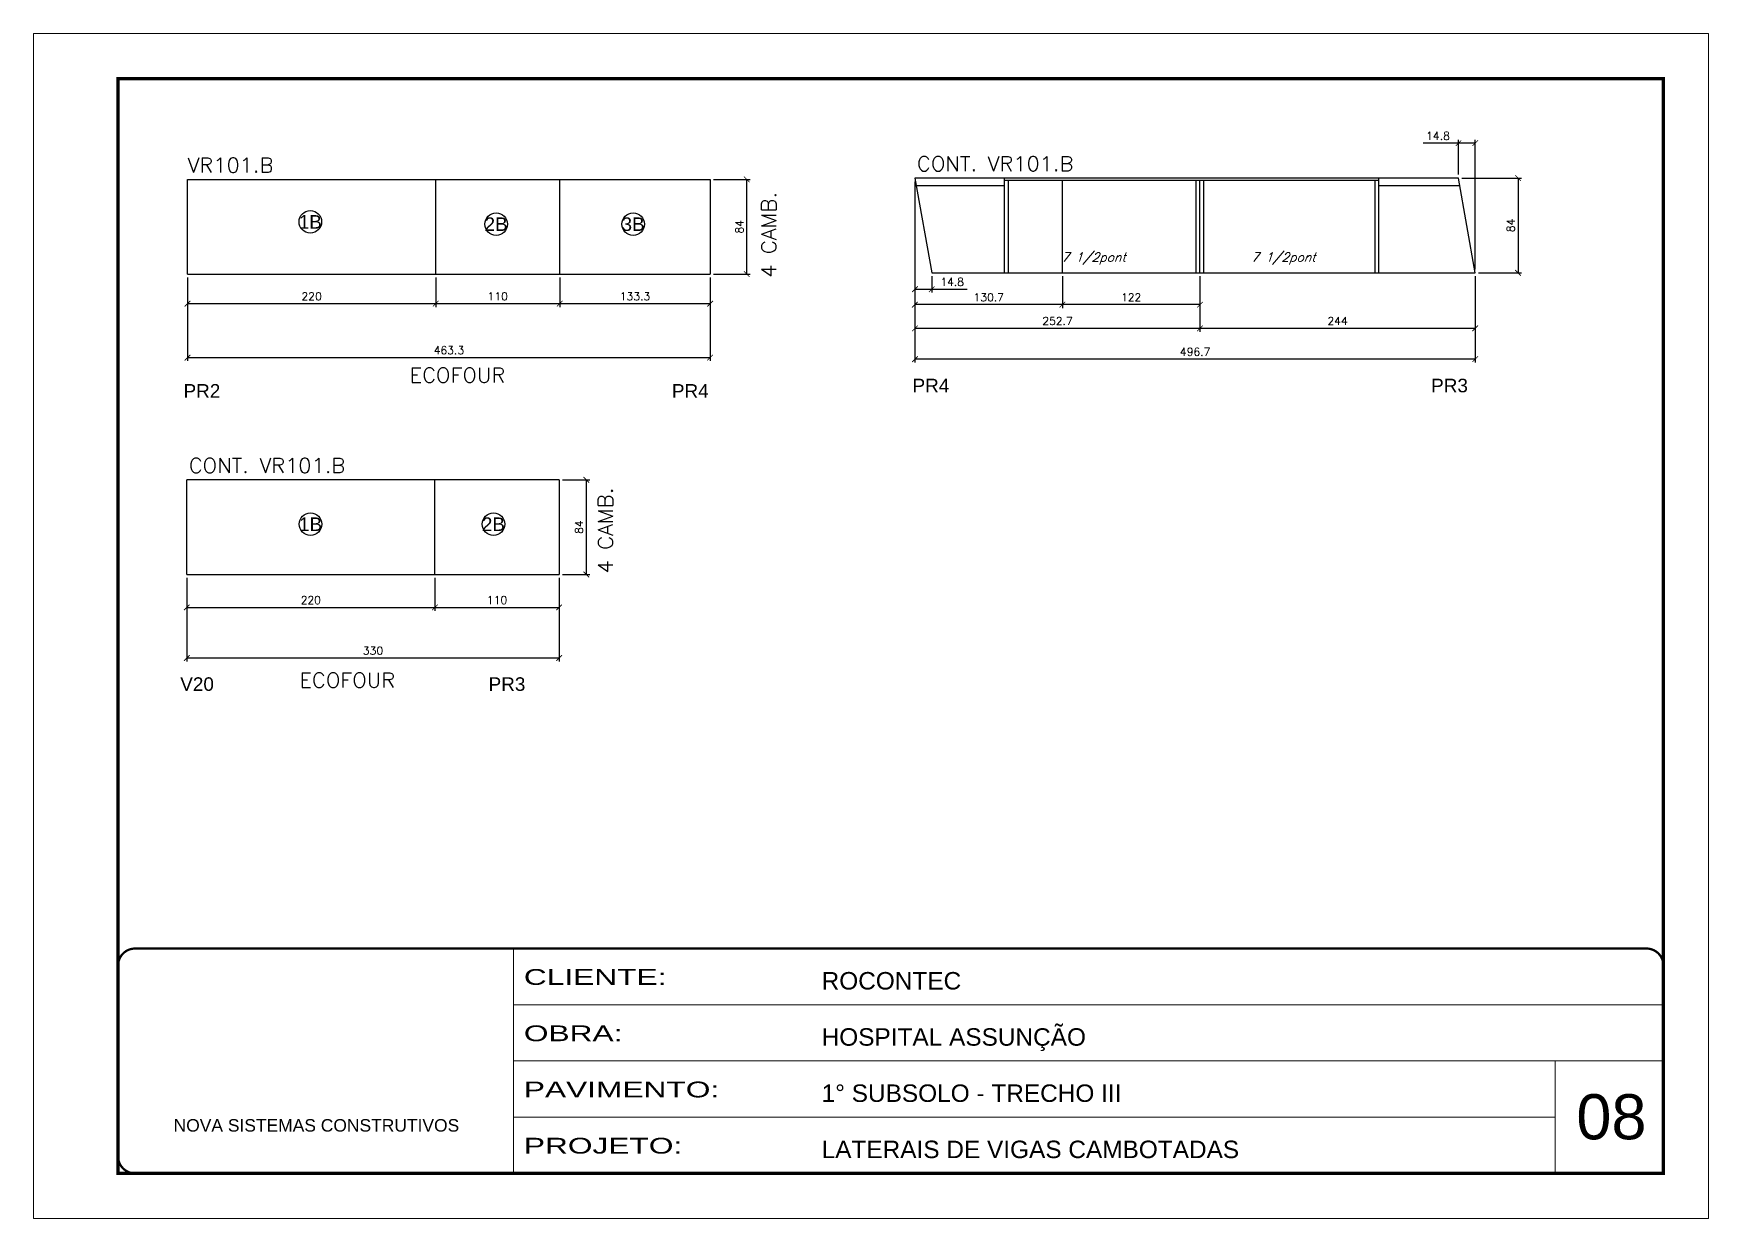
# Model space of a CAD drawing. Extents: x 2582 to 11841, y -26396 to 2611.
# Drawn here: x 7350 to 8835, y 21 to 1071 of the extents above; entities that cross this region are included whole.
import ezdxf
from ezdxf.enums import TextEntityAlignment as Align

# ---------------------------------------------------------------- set-up
doc = ezdxf.new("R2010")
doc.units = 0
doc.linetypes.add('CONTINUO', pattern=[0])
doc.linetypes.add('DASHED', pattern=[0.75, 0.5, -0.25])
for name, color, linetype in [('5', 5, 'Continuous'), ('COTA', 241, 'Continuous'), ('Painéis', 200, 'Continuous'), ('Romaneio', 10, 'Continuous'), ('SARR_2.2x7', 40, 'Continuous'), ('SARR_3.5x7', 81, 'Continuous'), ('texto', 7, 'Continuous')]:
    doc.layers.add(name, color=color, linetype=linetype)
for name, color, linetype, lineweight in [('CARIMBO', 255, 'Continuous', 9), ('Folhas', 255, 'Continuous', 9), ('SARRAFO DE PRESSAO', 251, 'DASHED', 9), ('Texto Seção', 7, 'Continuous', 15)]:
    doc.layers.add(name, color=color, linetype=linetype, lineweight=lineweight)
doc.styles.add('ARIAL', font='arial.ttf')
doc.styles.add('REGUA-120', font='ROMANS.shx', dxfattribs={"height": 15})
doc.styles.add('Romans', font='romans.shx')
doc.styles.get("Standard").update_dxf_attribs({"font": 'arial.ttf'})
doc.styles.add('Tecnologia', font='')
doc.styles.get('Tecnologia').set_extended_font_data('Forgotten Futurist')
doc.dimstyles.new('Cota Paínel', dxfattribs={"dimtxt": 7, "dimasz": 5, "dimexe": 3, "dimexo": 3, "dimgap": 3, "dimtad": 1, "dimdec": 1, "dimzin": 12, "dimdsep": 46, "dimtxsty": 'Romans', "dimblk": 'ARCHTICK', "dimcen": 0, "dimclrd": 4, "dimclre": 4, "dimclrt": 1, "dimadec": 1, "dimazin": 3, "dimtfac": 1, "dimtdec": 1, "dimtmove": 0, "dimatfit": 3, "dimldrblk": 'OBLIQUE', "dimfxl": 1, "dimtolj": 1, "dimtzin": 12, "dimarcsym": 0})

# ---------------------------------------------------------------- blocks, each defined once
blk = doc.blocks.new('9999999999')
at = {"color": 30, "linetype": 'CONTINUO'}
for p, q in [((98564.6, 34230.2), (98564.6, 34429.4)), ((98564.6, 34379.6), (99584, 34379.6)), ((98564.6, 34329.8), (99488, 34329.8)), ((99584, 34329.8), (99488, 34329.8)), ((99488, 34329.8), (99488, 34230.2)), ((98564.6, 34280), (99488, 34280))]:
    blk.add_line(p, q, dxfattribs=at)
at = {"color": 30, "linetype": 'CONTINUO', "const_width": 2}
blk.add_lwpolyline([(99584, 34230.2), (99584, 34414.4, 0.414214), (99569, 34429.4), (98229, 34429.4, 0.414214), (98214, 34414.4), (98214, 34245.2, 0.414214), (98229, 34230.2), (99584, 34230.2)], format="xyb", dxfattribs=at)
at = {"layer": 'Folhas'}
blk.add_lwpolyline([(98139, 34190.2), (99624, 34190.2), (99624, 35240.2), (98139, 35240.2)], close=True, dxfattribs=at)
at = {"layer": 'Folhas', "color": 30, "const_width": 3}
blk.add_lwpolyline([(98214, 34230.2), (99584, 34230.2), (99584, 35200.2), (98214, 35200.2)], close=True, dxfattribs=at)
at = {"color": 7, "linetype": 'Continuous', "ltscale": 5, "style": 'ARIAL'}
for s, height, p in [('ROCONTEC', 15.48, (98837.7, 34393.1)), ('HOSPITAL ASSUNÇÃO', 15.483, (98837.7, 34343.3)), ('1° SUBSOLO - TRECHO III', 15.483, (98837.7, 34293.5)), ('NOVA SISTEMAS CONSTRUTIVOS', 11.059, (98263.2, 34267.2)), ('LATERAIS DE VIGAS CAMBOTADAS', 15.483, (98837.7, 34243.7))]:
    blk.add_text(s, height=height, dxfattribs=at).set_placement(p)
at = {"layer": 'Folhas', "color": 7, "style": 'Tecnologia', "width": 1.5}
for s, p in [('CLIENTE:', (98573.7, 34397.2)), ('OBRA:', (98573.7, 34347.3)), ('PAVIMENTO:', (98573.7, 34297.5)), ('PROJETO:', (98573.7, 34247.7))]:
    blk.add_text(s, height=14, dxfattribs=at).set_placement(p)
blk = doc.blocks.new('_ArchTick')
at = {"color": 0, "linetype": 'ByBlock', "const_width": 0.15}
blk.add_lwpolyline([(-0.5, -0.5), (0.5, 0.5)], dxfattribs=at)
blk = doc.blocks.new('*D153')
at = {"layer": 'COTA', "color": 4, "linetype": 'ByBlock', "lineweight": -2, "transparency": 16777216}
for p, q in [((7486.7, 855), (7486.7, 781.1)), ((7950, 855), (7950, 781.1)), ((7486.7, 784.1), (7950, 784.1))]:
    blk.add_line(p, q, dxfattribs=at)
at = {"layer": 'Defpoints', "color": 0, "linetype": 'ByBlock', "transparency": 16777216}
for p in [(7486.7, 858), (7950, 858), (7950, 784.1)]:
    blk.add_point(p, dxfattribs=at)
at = {"layer": 'COTA', "color": 4, "linetype": 'ByBlock', "lineweight": -2, "transparency": 16777216, "xscale": 5, "yscale": 5, "zscale": 5, "rotation": 180}
blk.add_blockref('_ArchTick', (7486.7, 784.1), dxfattribs=at)
at = {"layer": 'COTA', "color": 4, "linetype": 'ByBlock', "lineweight": -2, "transparency": 16777216, "xscale": 5, "yscale": 5, "zscale": 5}
blk.add_blockref('_ArchTick', (7950, 784.1), dxfattribs=at)
at = {"layer": 'COTA', "color": 1, "linetype": 'ByBlock', "transparency": 16777216, "insert": (7718.4, 790.6), "char_height": 7, "attachment_point": 5, "style": 'Romans'}
blk.add_mtext('\\A1;463.3', dxfattribs=at)
blk = doc.blocks.new('_Oblique')
at = {"color": 0, "linetype": 'ByBlock', "lineweight": -2}
blk.add_line((-0.5, -0.5), (0.5, 0.5), dxfattribs=at)
blk = doc.blocks.new('*D154')
at = {"layer": 'COTA', "color": 4, "linetype": 'ByBlock', "lineweight": -2, "transparency": 16777216}
for p, q in [((7486.7, 855), (7486.7, 828.9)), ((7706.7, 855), (7706.7, 828.9)), ((7486.7, 831.9), (7706.7, 831.9))]:
    blk.add_line(p, q, dxfattribs=at)
at = {"layer": 'Defpoints', "color": 0, "linetype": 'ByBlock', "transparency": 16777216}
for p in [(7486.7, 858), (7706.7, 858), (7706.7, 831.9)]:
    blk.add_point(p, dxfattribs=at)
at = {"layer": 'COTA', "color": 4, "linetype": 'ByBlock', "lineweight": -2, "transparency": 16777216, "xscale": 5, "yscale": 5, "zscale": 5, "rotation": 180}
blk.add_blockref('_ArchTick', (7486.7, 831.9), dxfattribs=at)
at = {"layer": 'COTA', "color": 4, "linetype": 'ByBlock', "lineweight": -2, "transparency": 16777216, "xscale": 5, "yscale": 5, "zscale": 5}
blk.add_blockref('_ArchTick', (7706.7, 831.9), dxfattribs=at)
at = {"layer": 'COTA', "color": 1, "linetype": 'ByBlock', "transparency": 16777216, "insert": (7596.7, 838.4), "char_height": 7, "attachment_point": 5, "style": 'Romans'}
blk.add_mtext('\\A1;220', dxfattribs=at)
blk = doc.blocks.new('*D155')
at = {"layer": 'COTA', "color": 4, "linetype": 'ByBlock', "lineweight": -2, "transparency": 16777216}
for p, q in [((7706.7, 855), (7706.7, 828.9)), ((7816.7, 855), (7816.7, 828.9)), ((7706.7, 831.9), (7816.7, 831.9))]:
    blk.add_line(p, q, dxfattribs=at)
at = {"layer": 'Defpoints', "color": 0, "linetype": 'ByBlock', "transparency": 16777216}
for p in [(7706.7, 858), (7816.7, 858), (7816.7, 831.9)]:
    blk.add_point(p, dxfattribs=at)
at = {"layer": 'COTA', "color": 4, "linetype": 'ByBlock', "lineweight": -2, "transparency": 16777216, "xscale": 5, "yscale": 5, "zscale": 5, "rotation": 180}
blk.add_blockref('_ArchTick', (7706.7, 831.9), dxfattribs=at)
at = {"layer": 'COTA', "color": 4, "linetype": 'ByBlock', "lineweight": -2, "transparency": 16777216, "xscale": 5, "yscale": 5, "zscale": 5}
blk.add_blockref('_ArchTick', (7816.7, 831.9), dxfattribs=at)
at = {"layer": 'COTA', "color": 1, "linetype": 'ByBlock', "transparency": 16777216, "insert": (7761.7, 838.4), "char_height": 7, "attachment_point": 5, "style": 'Romans'}
blk.add_mtext('\\A1;110', dxfattribs=at)
blk = doc.blocks.new('*D156')
at = {"layer": 'COTA', "color": 4, "linetype": 'ByBlock', "lineweight": -2, "transparency": 16777216}
for p, q in [((7816.7, 855), (7816.7, 828.9)), ((7950, 855), (7950, 828.9)), ((7816.7, 831.9), (7950, 831.9))]:
    blk.add_line(p, q, dxfattribs=at)
at = {"layer": 'Defpoints', "color": 0, "linetype": 'ByBlock', "transparency": 16777216}
for p in [(7816.7, 858), (7950, 858), (7950, 831.9)]:
    blk.add_point(p, dxfattribs=at)
at = {"layer": 'COTA', "color": 4, "linetype": 'ByBlock', "lineweight": -2, "transparency": 16777216, "xscale": 5, "yscale": 5, "zscale": 5, "rotation": 180}
blk.add_blockref('_ArchTick', (7816.7, 831.9), dxfattribs=at)
at = {"layer": 'COTA', "color": 4, "linetype": 'ByBlock', "lineweight": -2, "transparency": 16777216, "xscale": 5, "yscale": 5, "zscale": 5}
blk.add_blockref('_ArchTick', (7950, 831.9), dxfattribs=at)
at = {"layer": 'COTA', "color": 1, "linetype": 'ByBlock', "transparency": 16777216, "insert": (7883.4, 838.4), "char_height": 7, "attachment_point": 5, "style": 'Romans'}
blk.add_mtext('\\A1;133.3', dxfattribs=at)
blk = doc.blocks.new('*D157')
at = {"layer": 'COTA', "color": 4, "linetype": 'ByBlock', "lineweight": -2, "transparency": 16777216}
for p, q in [((7953, 942), (7985.5, 942)), ((7982.5, 858), (7982.5, 942)), ((7953, 858), (7985.5, 858))]:
    blk.add_line(p, q, dxfattribs=at)
at = {"layer": 'Defpoints', "color": 0, "linetype": 'ByBlock', "transparency": 16777216}
for p in [(7950, 942), (7982.5, 942), (7950, 858)]:
    blk.add_point(p, dxfattribs=at)
at = {"layer": 'COTA', "color": 4, "linetype": 'ByBlock', "lineweight": -2, "transparency": 16777216, "xscale": 5, "yscale": 5, "zscale": 5}
for p, rotation in [((7982.5, 942), 90), ((7982.5, 858), 270)]:
    blk.add_blockref('_ArchTick', p, dxfattribs=dict(at, rotation=rotation))
at = {"layer": 'COTA', "color": 1, "linetype": 'ByBlock', "transparency": 16777216, "insert": (7976, 900), "char_height": 7, "attachment_point": 5, "rotation": 90, "style": 'Romans'}
blk.add_mtext('\\A1;84', dxfattribs=at)
blk = doc.blocks.new('*D158')
at = {"layer": 'COTA', "color": 4, "linetype": 'ByBlock', "lineweight": -2, "transparency": 16777216}
for p, q in [((8131.6, 940.2), (8131.6, 779.7)), ((8628.3, 856.2), (8628.3, 779.7)), ((8628.3, 782.7), (8131.6, 782.7))]:
    blk.add_line(p, q, dxfattribs=at)
at = {"layer": 'Defpoints', "color": 0, "linetype": 'ByBlock', "transparency": 16777216}
for p in [(8131.6, 943.2), (8628.3, 859.2), (8131.6, 782.7)]:
    blk.add_point(p, dxfattribs=at)
at = {"layer": 'COTA', "color": 4, "linetype": 'ByBlock', "lineweight": -2, "transparency": 16777216, "xscale": 5, "yscale": 5, "zscale": 5, "rotation": 180}
blk.add_blockref('_ArchTick', (8131.6, 782.7), dxfattribs=at)
at = {"layer": 'COTA', "color": 4, "linetype": 'ByBlock', "lineweight": -2, "transparency": 16777216, "xscale": 5, "yscale": 5, "zscale": 5}
blk.add_blockref('_ArchTick', (8628.3, 782.7), dxfattribs=at)
at = {"layer": 'COTA', "color": 1, "linetype": 'ByBlock', "transparency": 16777216, "insert": (8380, 789.2), "char_height": 7, "attachment_point": 5, "style": 'Romans'}
blk.add_mtext('\\A1;496.7', dxfattribs=at)
blk = doc.blocks.new('*D32')
at = {"layer": 'COTA', "color": 4, "linetype": 'ByBlock', "lineweight": -2, "transparency": 16777216}
for p, q in [((8384.3, 856.2), (8384.3, 807)), ((8628.3, 856.2), (8628.3, 807)), ((8628.3, 810), (8384.3, 810))]:
    blk.add_line(p, q, dxfattribs=at)
at = {"layer": 'Defpoints', "color": 0, "linetype": 'ByBlock', "transparency": 16777216}
for p in [(8384.3, 859.2), (8628.3, 859.2), (8384.3, 810)]:
    blk.add_point(p, dxfattribs=at)
at = {"layer": 'COTA', "color": 4, "linetype": 'ByBlock', "lineweight": -2, "transparency": 16777216, "xscale": 5, "yscale": 5, "zscale": 5, "rotation": 180}
blk.add_blockref('_ArchTick', (8384.3, 810), dxfattribs=at)
at = {"layer": 'COTA', "color": 4, "linetype": 'ByBlock', "lineweight": -2, "transparency": 16777216, "xscale": 5, "yscale": 5, "zscale": 5}
blk.add_blockref('_ArchTick', (8628.3, 810), dxfattribs=at)
at = {"layer": 'COTA', "color": 1, "linetype": 'ByBlock', "transparency": 16777216, "insert": (8506.3, 816.5), "char_height": 7, "attachment_point": 5, "style": 'Romans'}
blk.add_mtext('\\A1;244', dxfattribs=at)
blk = doc.blocks.new('*D33')
at = {"layer": 'COTA', "color": 4, "linetype": 'ByBlock', "lineweight": -2, "transparency": 16777216}
for p, q in [((8131.6, 940.2), (8131.6, 807)), ((8384.3, 856.2), (8384.3, 807)), ((8384.3, 810), (8131.6, 810))]:
    blk.add_line(p, q, dxfattribs=at)
at = {"layer": 'Defpoints', "color": 0, "linetype": 'ByBlock', "transparency": 16777216}
for p in [(8131.6, 943.2), (8384.3, 859.2), (8131.6, 810)]:
    blk.add_point(p, dxfattribs=at)
at = {"layer": 'COTA', "color": 4, "linetype": 'ByBlock', "lineweight": -2, "transparency": 16777216, "xscale": 5, "yscale": 5, "zscale": 5, "rotation": 180}
blk.add_blockref('_ArchTick', (8131.6, 810), dxfattribs=at)
at = {"layer": 'COTA', "color": 4, "linetype": 'ByBlock', "lineweight": -2, "transparency": 16777216, "xscale": 5, "yscale": 5, "zscale": 5}
blk.add_blockref('_ArchTick', (8384.3, 810), dxfattribs=at)
at = {"layer": 'COTA', "color": 1, "linetype": 'ByBlock', "transparency": 16777216, "insert": (8258, 816.5), "char_height": 7, "attachment_point": 5, "style": 'Romans'}
blk.add_mtext('\\A1;252.7', dxfattribs=at)
blk = doc.blocks.new('*D159')
at = {"layer": 'COTA', "color": 4, "linetype": 'ByBlock', "lineweight": -2, "transparency": 16777216}
for p, q in [((8262.3, 856.2), (8262.3, 828)), ((8384.3, 856.2), (8384.3, 828)), ((8384.3, 831), (8262.3, 831))]:
    blk.add_line(p, q, dxfattribs=at)
at = {"layer": 'Defpoints', "color": 0, "linetype": 'ByBlock', "transparency": 16777216}
for p in [(8262.3, 859.2), (8384.3, 859.2), (8262.3, 831)]:
    blk.add_point(p, dxfattribs=at)
at = {"layer": 'COTA', "color": 4, "linetype": 'ByBlock', "lineweight": -2, "transparency": 16777216, "xscale": 5, "yscale": 5, "zscale": 5, "rotation": 180}
blk.add_blockref('_ArchTick', (8262.3, 831), dxfattribs=at)
at = {"layer": 'COTA', "color": 4, "linetype": 'ByBlock', "lineweight": -2, "transparency": 16777216, "xscale": 5, "yscale": 5, "zscale": 5}
blk.add_blockref('_ArchTick', (8384.3, 831), dxfattribs=at)
at = {"layer": 'COTA', "color": 1, "linetype": 'ByBlock', "transparency": 16777216, "insert": (8323.3, 837.5), "char_height": 7, "attachment_point": 5, "style": 'Romans'}
blk.add_mtext('\\A1;122', dxfattribs=at)
blk = doc.blocks.new('*D160')
at = {"layer": 'COTA', "color": 4, "linetype": 'ByBlock', "lineweight": -2, "transparency": 16777216}
for p, q in [((8131.6, 940.2), (8131.6, 828)), ((8262.3, 856.2), (8262.3, 828)), ((8262.3, 831), (8131.6, 831))]:
    blk.add_line(p, q, dxfattribs=at)
at = {"layer": 'Defpoints', "color": 0, "linetype": 'ByBlock', "transparency": 16777216}
for p in [(8131.6, 943.2), (8262.3, 859.2), (8131.6, 831)]:
    blk.add_point(p, dxfattribs=at)
at = {"layer": 'COTA', "color": 4, "linetype": 'ByBlock', "lineweight": -2, "transparency": 16777216, "xscale": 5, "yscale": 5, "zscale": 5, "rotation": 180}
blk.add_blockref('_ArchTick', (8131.6, 831), dxfattribs=at)
at = {"layer": 'COTA', "color": 4, "linetype": 'ByBlock', "lineweight": -2, "transparency": 16777216, "xscale": 5, "yscale": 5, "zscale": 5}
blk.add_blockref('_ArchTick', (8262.3, 831), dxfattribs=at)
at = {"layer": 'COTA', "color": 1, "linetype": 'ByBlock', "transparency": 16777216, "insert": (8197, 837.5), "char_height": 7, "attachment_point": 5, "style": 'Romans'}
blk.add_mtext('\\A1;130.7', dxfattribs=at)
blk = doc.blocks.new('*D161')
at = {"layer": 'COTA', "color": 4, "linetype": 'ByBlock', "lineweight": -2, "transparency": 16777216}
for p, q in [((8613.5, 974.1), (8582.1, 974.1)), ((8613.5, 946.2), (8613.5, 977.1)), ((8628.3, 974.1), (8613.5, 974.1)), ((8628.3, 862.2), (8628.3, 977.1))]:
    blk.add_line(p, q, dxfattribs=at)
at = {"layer": 'Defpoints', "color": 0, "linetype": 'ByBlock', "transparency": 16777216}
for p in [(8613.5, 974.1), (8613.5, 943.2), (8628.3, 859.2)]:
    blk.add_point(p, dxfattribs=at)
at = {"layer": 'COTA', "color": 4, "linetype": 'ByBlock', "lineweight": -2, "transparency": 16777216, "xscale": 5, "yscale": 5, "zscale": 5, "rotation": 180}
blk.add_blockref('_ArchTick', (8613.5, 974.1), dxfattribs=at)
at = {"layer": 'COTA', "color": 4, "linetype": 'ByBlock', "lineweight": -2, "transparency": 16777216, "xscale": 5, "yscale": 5, "zscale": 5}
blk.add_blockref('_ArchTick', (8628.3, 974.1), dxfattribs=at)
at = {"layer": 'COTA', "color": 1, "linetype": 'ByBlock', "transparency": 16777216, "insert": (8595.3, 980.6), "char_height": 7, "attachment_point": 5, "style": 'Romans'}
blk.add_mtext('\\A1;14.8', dxfattribs=at)
blk = doc.blocks.new('*D34')
at = {"layer": 'COTA', "color": 4, "linetype": 'ByBlock', "lineweight": -2, "transparency": 16777216}
for p, q in [((8131.6, 940.2), (8131.6, 841.7)), ((8146.5, 856.2), (8146.5, 841.7)), ((8131.6, 844.7), (8146.5, 844.7)), ((8146.5, 844.7), (8177.8, 844.7))]:
    blk.add_line(p, q, dxfattribs=at)
at = {"layer": 'Defpoints', "color": 0, "linetype": 'ByBlock', "transparency": 16777216}
for p in [(8131.6, 943.2), (8146.5, 859.2), (8146.5, 844.7)]:
    blk.add_point(p, dxfattribs=at)
at = {"layer": 'COTA', "color": 4, "linetype": 'ByBlock', "lineweight": -2, "transparency": 16777216, "xscale": 5, "yscale": 5, "zscale": 5, "rotation": 180}
blk.add_blockref('_ArchTick', (8131.6, 844.7), dxfattribs=at)
at = {"layer": 'COTA', "color": 4, "linetype": 'ByBlock', "lineweight": -2, "transparency": 16777216, "xscale": 5, "yscale": 5, "zscale": 5}
blk.add_blockref('_ArchTick', (8146.5, 844.7), dxfattribs=at)
at = {"layer": 'COTA', "color": 1, "linetype": 'ByBlock', "transparency": 16777216, "insert": (8164.6, 851.2), "char_height": 7, "attachment_point": 5, "style": 'Romans'}
blk.add_mtext('\\A1;14.8', dxfattribs=at)
blk = doc.blocks.new('*D36')
at = {"layer": 'COTA', "color": 4, "linetype": 'ByBlock', "lineweight": -2, "transparency": 16777216}
for p, q in [((8616.5, 943.2), (8669.3, 943.2)), ((8666.3, 943.2), (8666.3, 859.2)), ((8631.3, 859.2), (8669.3, 859.2))]:
    blk.add_line(p, q, dxfattribs=at)
at = {"layer": 'Defpoints', "color": 0, "linetype": 'ByBlock', "transparency": 16777216}
for p in [(8613.5, 943.2), (8628.3, 859.2), (8666.3, 859.2)]:
    blk.add_point(p, dxfattribs=at)
at = {"layer": 'COTA', "color": 4, "linetype": 'ByBlock', "lineweight": -2, "transparency": 16777216, "xscale": 5, "yscale": 5, "zscale": 5}
for p, rotation in [((8666.3, 943.2), 90), ((8666.3, 859.2), 270)]:
    blk.add_blockref('_ArchTick', p, dxfattribs=dict(at, rotation=rotation))
at = {"layer": 'COTA', "color": 1, "linetype": 'ByBlock', "transparency": 16777216, "insert": (8659.8, 901.2), "char_height": 7, "attachment_point": 5, "rotation": 90, "style": 'Romans'}
blk.add_mtext('\\A1;84', dxfattribs=at)
blk = doc.blocks.new('*D162')
at = {"layer": 'COTA', "color": 4, "linetype": 'ByBlock', "lineweight": -2, "transparency": 16777216}
for p, q in [((7486, 588.8), (7486, 514.9)), ((7816.1, 588.8), (7816.1, 514.9)), ((7486, 517.9), (7816.1, 517.9))]:
    blk.add_line(p, q, dxfattribs=at)
at = {"layer": 'Defpoints', "color": 0, "linetype": 'ByBlock', "transparency": 16777216}
for p in [(7486, 591.8), (7816.1, 591.8), (7816.1, 517.9)]:
    blk.add_point(p, dxfattribs=at)
at = {"layer": 'COTA', "color": 4, "linetype": 'ByBlock', "lineweight": -2, "transparency": 16777216, "xscale": 5, "yscale": 5, "zscale": 5, "rotation": 180}
blk.add_blockref('_ArchTick', (7486, 517.9), dxfattribs=at)
at = {"layer": 'COTA', "color": 4, "linetype": 'ByBlock', "lineweight": -2, "transparency": 16777216, "xscale": 5, "yscale": 5, "zscale": 5}
blk.add_blockref('_ArchTick', (7816.1, 517.9), dxfattribs=at)
at = {"layer": 'COTA', "color": 1, "linetype": 'ByBlock', "transparency": 16777216, "insert": (7651.1, 524.4), "char_height": 7, "attachment_point": 5, "style": 'Romans'}
blk.add_mtext('\\A1;330', dxfattribs=at)
blk = doc.blocks.new('*D163')
at = {"layer": 'COTA', "color": 4, "linetype": 'ByBlock', "lineweight": -2, "transparency": 16777216}
for p, q in [((7486, 588.8), (7486, 559.7)), ((7706, 588.8), (7706, 559.7)), ((7486, 562.7), (7706, 562.7))]:
    blk.add_line(p, q, dxfattribs=at)
at = {"layer": 'Defpoints', "color": 0, "linetype": 'ByBlock', "transparency": 16777216}
for p in [(7486, 591.8), (7706, 591.8), (7706, 562.7)]:
    blk.add_point(p, dxfattribs=at)
at = {"layer": 'COTA', "color": 4, "linetype": 'ByBlock', "lineweight": -2, "transparency": 16777216, "xscale": 5, "yscale": 5, "zscale": 5, "rotation": 180}
blk.add_blockref('_ArchTick', (7486, 562.7), dxfattribs=at)
at = {"layer": 'COTA', "color": 4, "linetype": 'ByBlock', "lineweight": -2, "transparency": 16777216, "xscale": 5, "yscale": 5, "zscale": 5}
blk.add_blockref('_ArchTick', (7706, 562.7), dxfattribs=at)
at = {"layer": 'COTA', "color": 1, "linetype": 'ByBlock', "transparency": 16777216, "insert": (7596, 569.2), "char_height": 7, "attachment_point": 5, "style": 'Romans'}
blk.add_mtext('\\A1;220', dxfattribs=at)
blk = doc.blocks.new('*D164')
at = {"layer": 'COTA', "color": 4, "linetype": 'ByBlock', "lineweight": -2, "transparency": 16777216}
for p, q in [((7706, 588.8), (7706, 559.7)), ((7816.1, 588.8), (7816.1, 559.7)), ((7706, 562.7), (7816.1, 562.7))]:
    blk.add_line(p, q, dxfattribs=at)
at = {"layer": 'Defpoints', "color": 0, "linetype": 'ByBlock', "transparency": 16777216}
for p in [(7706, 591.8), (7816.1, 591.8), (7816.1, 562.7)]:
    blk.add_point(p, dxfattribs=at)
at = {"layer": 'COTA', "color": 4, "linetype": 'ByBlock', "lineweight": -2, "transparency": 16777216, "xscale": 5, "yscale": 5, "zscale": 5, "rotation": 180}
blk.add_blockref('_ArchTick', (7706, 562.7), dxfattribs=at)
at = {"layer": 'COTA', "color": 4, "linetype": 'ByBlock', "lineweight": -2, "transparency": 16777216, "xscale": 5, "yscale": 5, "zscale": 5}
blk.add_blockref('_ArchTick', (7816.1, 562.7), dxfattribs=at)
at = {"layer": 'COTA', "color": 1, "linetype": 'ByBlock', "transparency": 16777216, "insert": (7761.1, 569.2), "char_height": 7, "attachment_point": 5, "style": 'Romans'}
blk.add_mtext('\\A1;110', dxfattribs=at)
blk = doc.blocks.new('*D165')
at = {"layer": 'COTA', "color": 4, "linetype": 'ByBlock', "lineweight": -2, "transparency": 16777216}
for p, q in [((7819.1, 675.8), (7843.3, 675.8)), ((7840.3, 591.8), (7840.3, 675.8)), ((7819.1, 591.8), (7843.3, 591.8))]:
    blk.add_line(p, q, dxfattribs=at)
at = {"layer": 'Defpoints', "color": 0, "linetype": 'ByBlock', "transparency": 16777216}
for p in [(7816.1, 675.8), (7840.3, 675.8), (7816.1, 591.8)]:
    blk.add_point(p, dxfattribs=at)
at = {"layer": 'COTA', "color": 4, "linetype": 'ByBlock', "lineweight": -2, "transparency": 16777216, "xscale": 5, "yscale": 5, "zscale": 5}
for p, rotation in [((7840.3, 675.8), 90), ((7840.3, 591.8), 270)]:
    blk.add_blockref('_ArchTick', p, dxfattribs=dict(at, rotation=rotation))
at = {"layer": 'COTA', "color": 1, "linetype": 'ByBlock', "transparency": 16777216, "insert": (7833.8, 633.8), "char_height": 7, "attachment_point": 5, "rotation": 90, "style": 'Romans'}
blk.add_mtext('\\A1;84', dxfattribs=at)

msp = doc.modelspace()

# ---------------------------------------------------------------- linework, layer by layer
at = {"layer": 'Painéis', "linetype": 'ByBlock'}
for p, q in [((7486.69, 942.02), (7950.02, 942.02)), ((7486.69, 858.02), (7486.69, 942.02)), ((7706.69, 858.02), (7706.69, 942.02)), ((7816.69, 858.02), (7816.69, 942.02)), ((7950.02, 942.02), (7950.02, 858.02)), ((8131.62, 943.22), (8146.46, 859.22)), ((8613.46, 943.22), (8131.62, 943.22)), ((8262.3, 859.22), (8262.3, 941.02)), ((8384.3, 859.22), (8384.3, 941.02)), ((8628.3, 859.22), (8613.46, 943.22)), ((7486.69, 858.02), (7950.02, 858.02)), ((8146.46, 859.22), (8628.3, 859.22)), ((7816.08, 675.77), (7486.04, 675.77)), ((7486.04, 591.77), (7486.04, 675.77)), ((7706.04, 591.77), (7706.04, 675.77)), ((7816.08, 675.77), (7816.08, 591.77)), ((7486.04, 591.77), (7816.08, 591.77))]:
    msp.add_line(p, q, dxfattribs=at)
at = {"layer": 'Romaneio', "color": 1, "linetype": 'ByBlock'}
for centre in [(7595.56, 904.34), (7760.26, 902.32), (7881.72, 902.32), (7595.8, 636.45), (7757.88, 636.45)]:
    msp.add_circle(centre, 10, dxfattribs=at)
at = {"layer": 'SARR_2.2x7', "linetype": 'Continuous'}
for p, q in [((8210.82, 936.22), (8132.86, 936.22)), ((8384.3, 941.02), (8210.82, 941.02)), ((8542.67, 941.02), (8384.3, 941.02)), ((8614.7, 936.22), (8542.67, 936.22))]:
    msp.add_line(p, q, dxfattribs=at)
at = {"layer": 'SARR_3.5x7'}
for p, q in [((8210.82, 943.22), (8210.82, 859.22)), ((8214.32, 941.02), (8214.32, 859.22)), ((8380.8, 859.22), (8380.8, 941.02)), ((8387.8, 859.22), (8387.8, 941.02)), ((8539.17, 941.02), (8539.17, 859.22)), ((8542.67, 943.22), (8542.67, 859.22))]:
    msp.add_line(p, q, dxfattribs=at)

# ---------------------------------------------------------------- block references
at = {"layer": 'SARRAFO DE PRESSAO', "color": 6, "linetype": 'ByBlock'}
msp.add_blockref('9999999999', (-90788.84, -34168.96), dxfattribs=at)

# ---------------------------------------------------------------- texts
at = {"layer": '5', "linetype": 'Continuous'}
for s, rotation, p in [('PR2', 0.00004, (7483.15, 748.59)), ('PR4', 0.00004, (7916.11, 748.59)), ('PR4', 359.99996, (8129.44, 753.35)), ('PR3', 359.99996, (8589.24, 753.35)), ('V20', 0.00004, (7480.24, 488.78)), ('PR3', 0.00004, (7753.6, 488.78))]:
    msp.add_text(s, height=12, rotation=rotation, dxfattribs=at).set_placement(p)
at = {"layer": 'CARIMBO', "style": 'ARIAL'}
msp.add_text('08', height=40, dxfattribs=at).set_placement((8717.99, 91.39))
at = {"layer": 'Romaneio', "color": 255, "linetype": 'ByBlock', "style": 'ARIAL'}
for s, p in [('1B', (7595.56, 904.34)), ('2B', (7760.26, 902.32)), ('3B', (7881.72, 902.32)), ('1B', (7595.8, 636.45)), ('2B', (7757.88, 636.45))]:
    msp.add_text(s, height=12, dxfattribs=at).set_placement(p, align=Align.MIDDLE_CENTER)
at = {"layer": 'texto', "color": 2, "char_height": 8, "width": 63.9191, "attachment_point": 5, "style": 'Romans'}
for insert in [(8290.01, 871.76), (8458.3, 871.76)]:
    msp.add_mtext('{\\Q19;\\C256;7 1/2pont}', dxfattribs=dict(at, insert=insert))
at = {"layer": 'Texto Seção', "style": 'REGUA-120', "width": 1.05}
for s, p in [('VR101.B', (7486.69, 948.21)), ('CONT. VR101.B', (8133.39, 949.4)), ('ECOFOUR', (7683.59, 762.03)), ('CONT. VR101.B', (7487.81, 681.96)), ('ECOFOUR', (7585.91, 491.76))]:
    msp.add_text(s, height=13, dxfattribs=at).set_placement(p)
for p in [(8008.49, 854.75), (7863.64, 592.76)]:
    msp.add_text('4 CAMB.', height=13, rotation=90, dxfattribs=at).set_placement(p)

# ---------------------------------------------------------------- dimensions: what is measured, and where the dimension line sits
at = {"layer": 'COTA', "linetype": 'ByBlock'}
for base, p1, p2, angle, picture, middle in [((8613.46, 974.09), (8628.3, 859.22), (8613.46, 943.22), 180, '*D161', (8595.3, 980.59)), ((7982.46, 942.02), (7950.02, 858.02), (7950.02, 942.02), 90, '*D157', (7975.96, 900.02)), ((8131.62, 782.68), (8628.3, 859.22), (8131.62, 943.22), 180, '*D158', (8379.96, 789.18)), ((8146.46, 844.71), (8131.62, 943.22), (8146.46, 859.22), 180, '*D34', (8164.62, 851.21)), ((8666.31, 859.22), (8613.46, 943.22), (8628.3, 859.22), 90, '*D36', (8659.81, 901.22)), ((8262.3, 830.95), (8384.3, 859.22), (8262.3, 859.22), 180, '*D159', (8323.3, 837.45)), ((8384.3, 810.02), (8628.3, 859.22), (8384.3, 859.22), 180, '*D32', (8506.3, 816.52)), ((7840.26, 675.77), (7816.08, 591.77), (7816.08, 675.77), 90, '*D165', (7833.76, 633.77))]:
    dim = msp.add_linear_dim(base=base, p1=p1, p2=p2, angle=angle, dimstyle='Cota Paínel', dxfattribs=at)
    dim.commit()
    dim.dimension.update_dxf_attribs({"geometry": picture, "text_midpoint": middle})
for base, p1, picture, middle in [((8131.62, 810.02), (8384.3, 859.22), '*D33', (8257.96, 816.52)), ((8131.62, 830.95), (8262.3, 859.22), '*D160', (8196.96, 837.45))]:
    dim = msp.add_linear_dim(base=base, p1=p1, p2=(8131.62, 943.22), angle=180, dimstyle='Cota Paínel', override={"dimtmove": 1}, dxfattribs=at)
    dim.commit()
    dim.dimension.update_dxf_attribs({"geometry": picture, "text_midpoint": middle})
for base, p1, p2, picture, middle in [((7950.02, 784.14), (7486.69, 858.02), (7950.02, 858.02), '*D153', (7718.35, 790.64)), ((7706.69, 831.88), (7486.69, 858.02), (7706.69, 858.02), '*D154', (7596.69, 838.38)), ((7816.08, 517.89), (7486.04, 591.77), (7816.08, 591.77), '*D162', (7651.06, 524.39)), ((7706.04, 562.72), (7486.04, 591.77), (7706.04, 591.77), '*D163', (7596.04, 569.22))]:
    dim = msp.add_linear_dim(base=base, p1=p1, p2=p2, dimstyle='Cota Paínel', dxfattribs=at)
    dim.commit()
    dim.dimension.update_dxf_attribs({"geometry": picture, "text_midpoint": middle})
for base, p1, p2, picture, middle in [((7816.69, 831.88), (7706.69, 858.02), (7816.69, 858.02), '*D155', (7761.69, 838.38)), ((7950.02, 831.88), (7816.69, 858.02), (7950.02, 858.02), '*D156', (7883.35, 838.38)), ((7816.08, 562.72), (7706.04, 591.77), (7816.08, 591.77), '*D164', (7761.06, 569.22))]:
    dim = msp.add_linear_dim(base=base, p1=p1, p2=p2, dimstyle='Cota Paínel', override={"dimtmove": 1}, dxfattribs=at)
    dim.commit()
    dim.dimension.update_dxf_attribs({"geometry": picture, "text_midpoint": middle})

doc.saveas('drawing.dxf')
